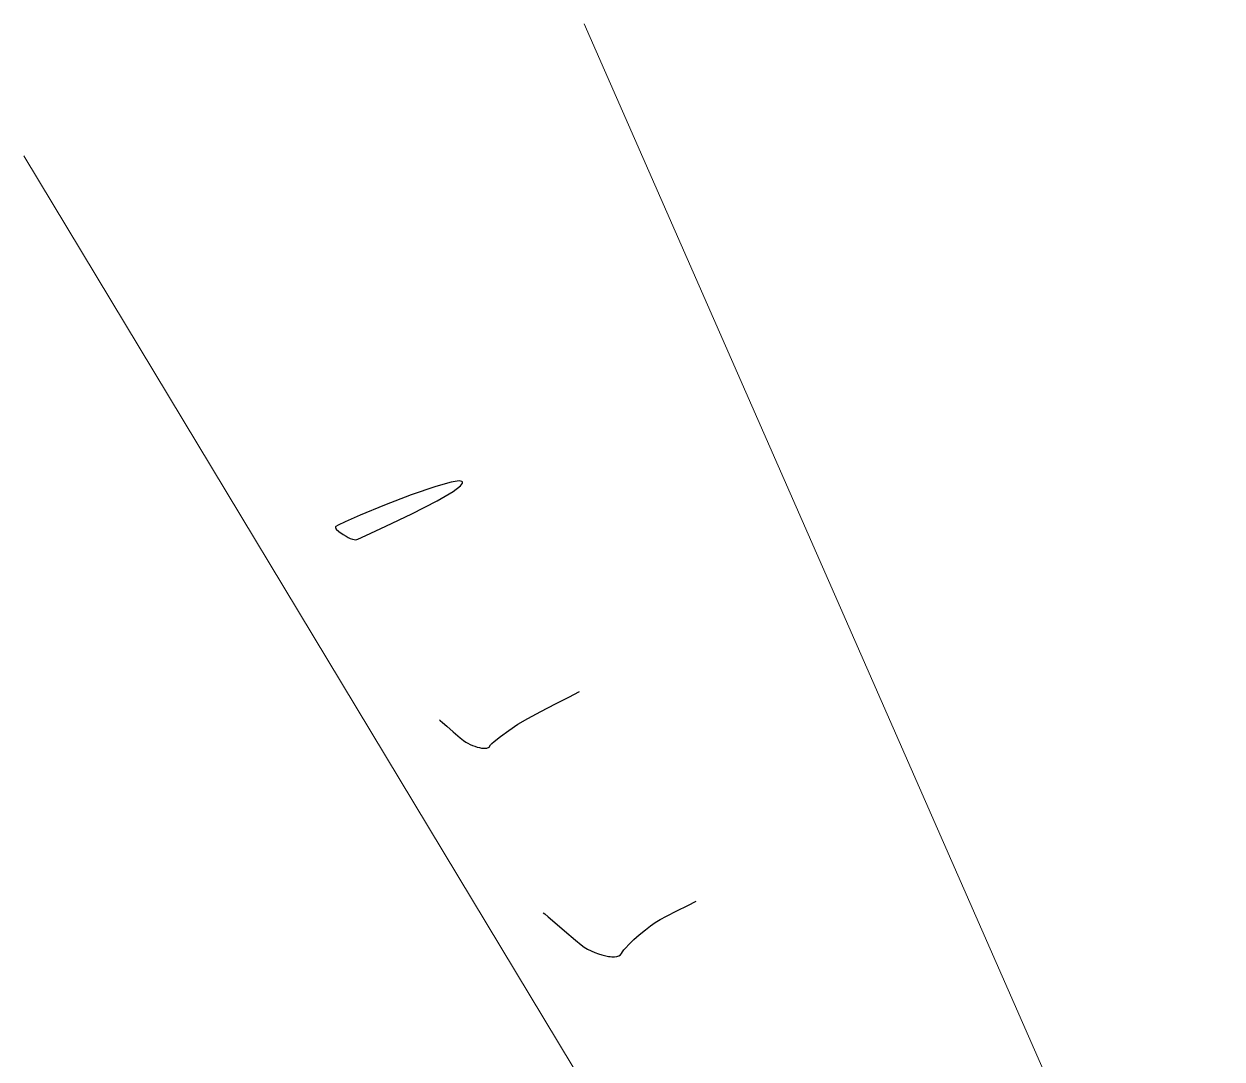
# Model space of a CAD drawing. Header units: millimetres. Extents: x 86 to 591881, y 99 to 1307229.
# Drawn here: x 590513.01 to 590553.54, y 1307136.41 to 1307171.43 of the extents above; entities that cross this region are included whole.
import ezdxf

# ---------------------------------------------------------------- set-up
doc = ezdxf.new("R2010")
doc.units = ezdxf.units.MM
for name, color, linetype in [('C-TOPO-MAJR', 9, 'Continuous'), ('C-TOPO-MINR', 8, 'Continuous'), ('Plano', 7, 'Continuous')]:
    doc.layers.add(name, color=color, linetype=linetype)

msp = doc.modelspace()

# ---------------------------------------------------------------- linework, layer by layer
at = {"layer": 'C-TOPO-MAJR', "color": 40, "linetype": 'Continuous', "lineweight": -3, "elevation": 459.5}
msp.add_lwpolyline([(590527.062, 1307147.888), (590527.093, 1307147.862), (590527.17, 1307147.796), (590527.315, 1307147.672), (590527.53, 1307147.487), (590527.769, 1307147.283), (590527.884, 1307147.185), (590527.955, 1307147.138), (590528.028, 1307147.095), (590528.106, 1307147.056), (590528.184, 1307147.021), (590528.264, 1307146.992), (590528.34, 1307146.967), (590528.423, 1307146.948), (590528.488, 1307146.935), (590528.554, 1307146.928), (590528.615, 1307146.927), (590528.667, 1307146.934), (590528.744, 1307146.969), (590528.791, 1307147.038), (590528.839, 1307147.089), (590528.921, 1307147.157), (590529.128, 1307147.321), (590529.411, 1307147.533), (590529.721, 1307147.745), (590530.051, 1307147.935), (590530.498, 1307148.173), (590530.988, 1307148.426), (590531.446, 1307148.66), (590531.8, 1307148.843)], dxfattribs=at)
at = {"layer": 'C-TOPO-MINR', "color": 44, "linetype": 'Continuous', "lineweight": -3, "elevation": 459.75}
msp.add_lwpolyline([(590527.848, 1307155.936), (590527.827, 1307155.957), (590527.73, 1307155.971), (590527.466, 1307155.931), (590526.94, 1307155.785), (590526.104, 1307155.497), (590525.205, 1307155.153), (590524.383, 1307154.815), (590523.878, 1307154.593), (590523.636, 1307154.475), (590523.556, 1307154.428), (590523.545, 1307154.415), (590523.546, 1307154.392), (590523.575, 1307154.342), (590523.664, 1307154.259), (590523.811, 1307154.159), (590523.914, 1307154.099), (590523.979, 1307154.058), (590524.048, 1307154.025), (590524.119, 1307154.001), (590524.185, 1307153.987), (590524.242, 1307153.983), (590524.3, 1307154.002), (590524.574, 1307154.124), (590525.253, 1307154.436), (590526.127, 1307154.854), (590526.99, 1307155.298), (590527.532, 1307155.617), (590527.782, 1307155.807), (590527.849, 1307155.901), (590527.848, 1307155.936)], close=True, dxfattribs=at)
at = {"layer": 'C-TOPO-MINR', "color": 44, "linetype": 'Continuous', "lineweight": -3, "elevation": 459.25}
msp.add_lwpolyline([(590530.58, 1307141.361), (590530.627, 1307141.321), (590530.745, 1307141.219), (590530.966, 1307141.029), (590531.296, 1307140.746), (590531.664, 1307140.43), (590531.855, 1307140.271), (590531.964, 1307140.197), (590532.077, 1307140.131), (590532.198, 1307140.07), (590532.319, 1307140.017), (590532.445, 1307139.97), (590532.562, 1307139.933), (590532.697, 1307139.902), (590532.79, 1307139.883), (590532.843, 1307139.877), (590532.894, 1307139.872), (590532.987, 1307139.872), (590533.069, 1307139.882), (590533.136, 1307139.903), (590533.187, 1307139.936), (590533.22, 1307139.981), (590533.253, 1307140.038), (590533.303, 1307140.106), (590533.357, 1307140.167), (590533.482, 1307140.3), (590533.637, 1307140.452), (590533.824, 1307140.614), (590534.033, 1307140.784), (590534.208, 1307140.919), (590534.368, 1307141.033), (590534.536, 1307141.136), (590534.752, 1307141.25), (590535.099, 1307141.425), (590535.469, 1307141.609), (590535.752, 1307141.751)], dxfattribs=at)
at = {"layer": 'Plano', "lineweight": 13}
for points in [[(590555.458, 1307117.894), (590531.963, 1307171.433)], [(590513.009, 1307166.967), (590545.282, 1307113.428), (590548.073, 1307107.068), (590556.38, 1307090.363), (590558.472, 1307086.477), (590562.496, 1307078.821), (590569.993, 1307057.348), (590576.009, 1307044.106), (590577.555, 1307029.058), (590553.385, 1307009.627)]]:
    msp.add_lwpolyline(points, dxfattribs=at)

doc.saveas('drawing.dxf')
